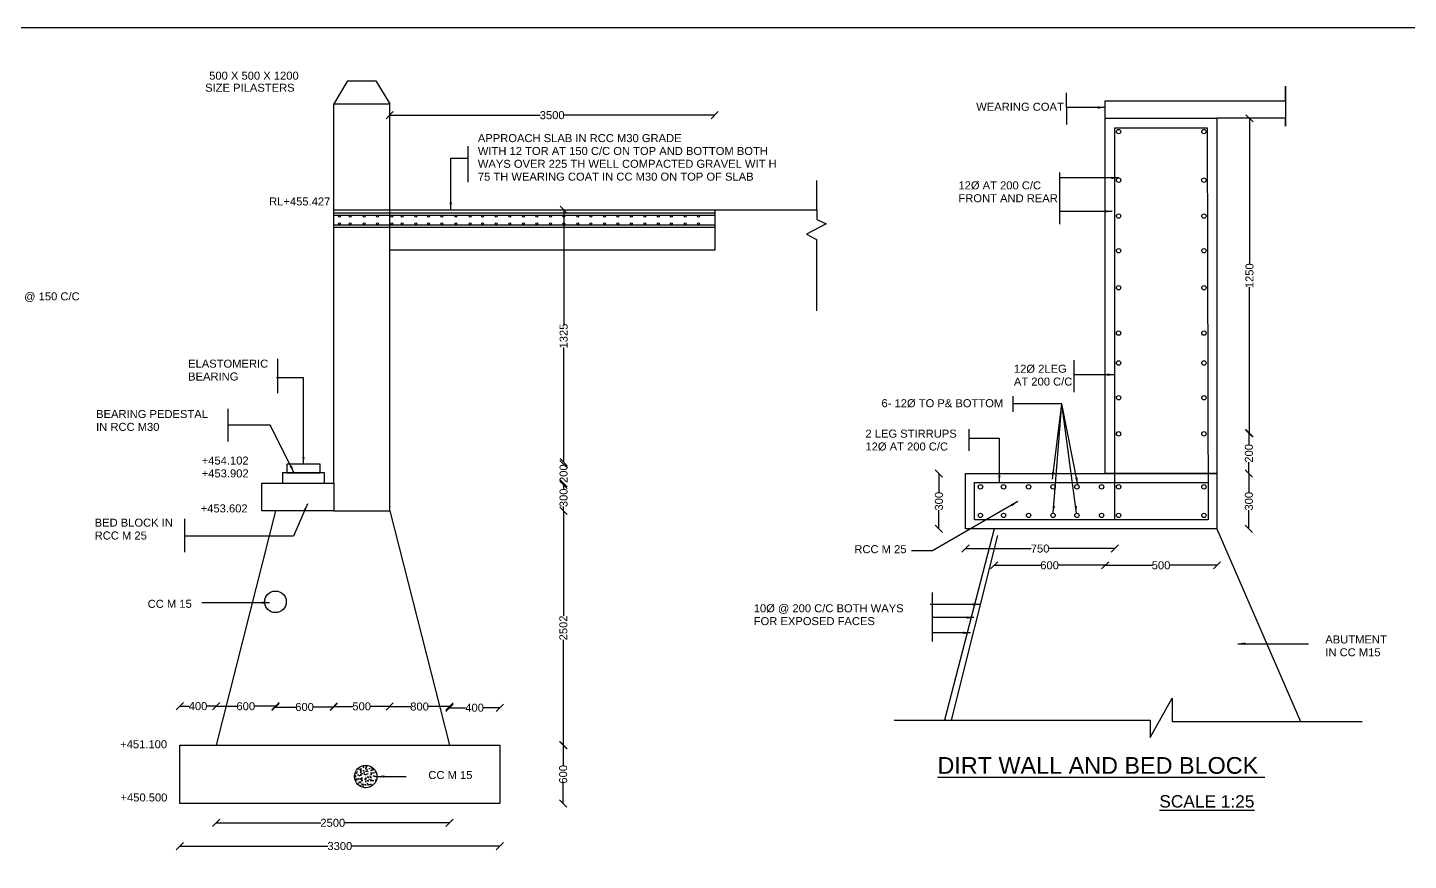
# Model space of a CAD drawing. Header units: millimetres. Extents: x -53245626 to -53218428, y 22137846 to 22155832.
# Drawn here: x -53233479 to -53223989, y 22150105 to 22155832 of the extents above; entities that cross this region are included whole.
import ezdxf

# ---------------------------------------------------------------- set-up
doc = ezdxf.new("R2010")
doc.units = ezdxf.units.MM
doc.header["$MEASUREMENT"] = 0
for name, color, linetype in [('DIMENSIONS', 7, 'Continuous'), ('DRAWING', 2, 'Continuous'), ('TEXT', 1, 'Continuous')]:
    doc.layers.add(name, color=color, linetype=linetype)
doc.styles.get("Standard").update_dxf_attribs({"font": 'arial.ttf', "height": 55})
doc.dimstyles.get("Standard").update_dxf_attribs({"dimtxt": 55, "dimasz": 50, "dimexe": 0.18, "dimexo": 0.0625, "dimgap": 0.09, "dimtad": 0, "dimdec": 0, "dimzin": 0, "dimdsep": 46, "dimtxsty": 'Standard', "dimblk": 'OBLIQUE', "dimcen": 0.09, "dimse1": 1, "dimse2": 1, "dimadec": 0, "dimazin": 0, "dimtfac": 1, "dimtdec": 0, "dimtofl": 0, "dimtmove": 0, "dimatfit": 3, "dimfxl": 1, "dimtolj": 1, "dimtzin": 0, "dimarcsym": 0})

# ---------------------------------------------------------------- blocks, each defined once
blk = doc.blocks.new('_Oblique')
at = {"color": 0, "linetype": 'ByBlock', "lineweight": -2}
blk.add_line((-0.5, -0.5), (0.5, 0.5), dxfattribs=at)
blk = doc.blocks.new('*D126')
at = {"layer": 'Defpoints', "color": 0, "transparency": 16777216}
for p in [(-53228756.7, 22155230), (-53230990.5, 22154579.7), (-53228756.7, 22154579.7)]:
    blk.add_point(p, dxfattribs=at)
at = {"layer": 'DIMENSIONS', "color": 0, "lineweight": -2, "transparency": 16777216}
for p, q in [((-53230990.5, 22155230), (-53229955.7, 22155230)), ((-53228756.7, 22155230), (-53229791.5, 22155230))]:
    blk.add_line(p, q, dxfattribs=at)
at = {"layer": 'DIMENSIONS', "color": 0, "lineweight": -2, "transparency": 16777216, "xscale": 50, "yscale": 50, "zscale": 50, "rotation": 180}
blk.add_blockref('_Oblique', (-53230990.5, 22155230), dxfattribs=at)
at = {"layer": 'DIMENSIONS', "color": 0, "lineweight": -2, "transparency": 16777216, "xscale": 50, "yscale": 50, "zscale": 50}
blk.add_blockref('_Oblique', (-53228756.7, 22155230), dxfattribs=at)
at = {"layer": 'DIMENSIONS', "color": 0, "transparency": 16777216, "insert": (-53229873.6, 22155230), "char_height": 55, "attachment_point": 5}
blk.add_mtext('\\A1;3500', dxfattribs=at)
blk = doc.blocks.new('*D127')
at = {"layer": 'Defpoints', "color": 0, "transparency": 16777216}
for p in [(-53229794, 22154579.7), (-53229794.5, 22152843), (-53229794, 22152843)]:
    blk.add_point(p, dxfattribs=at)
at = {"layer": 'DIMENSIONS', "color": 0, "lineweight": -2, "transparency": 16777216}
for p, q in [((-53229794.5, 22154579.7), (-53229794.5, 22153791.2)), ((-53229794.5, 22152843), (-53229794.5, 22153631.5))]:
    blk.add_line(p, q, dxfattribs=at)
at = {"layer": 'DIMENSIONS', "color": 0, "lineweight": -2, "transparency": 16777216, "xscale": 50, "yscale": 50, "zscale": 50}
for p, rotation in [((-53229794.5, 22154579.7), 90), ((-53229794.5, 22152843), 270)]:
    blk.add_blockref('_Oblique', p, dxfattribs=dict(at, rotation=rotation))
at = {"layer": 'DIMENSIONS', "color": 0, "transparency": 16777216, "insert": (-53229794.5, 22153711.3), "char_height": 55, "attachment_point": 5, "rotation": 90}
blk.add_mtext('\\A1;1325', dxfattribs=at)
blk = doc.blocks.new('*D128')
at = {"layer": 'Defpoints', "color": 0, "transparency": 16777216}
for p in [(-53231468.7, 22152830.2), (-53231468.7, 22152699.6), (-53229795, 22152699.6)]:
    blk.add_point(p, dxfattribs=at)
at = {"layer": 'DIMENSIONS', "color": 0, "lineweight": -2, "transparency": 16777216}
for p, q in [((-53229795, 22152830.2), (-53229795, 22152826.1)), ((-53229795, 22152699.6), (-53229795, 22152703.7))]:
    blk.add_line(p, q, dxfattribs=at)
at = {"layer": 'DIMENSIONS', "color": 0, "lineweight": -2, "transparency": 16777216, "xscale": 50, "yscale": 50, "zscale": 50}
for p, rotation in [((-53229795, 22152830.2), 90), ((-53229795, 22152699.6), 270)]:
    blk.add_blockref('_Oblique', p, dxfattribs=dict(at, rotation=rotation))
at = {"layer": 'DIMENSIONS', "color": 0, "transparency": 16777216, "insert": (-53229795, 22152764.9), "char_height": 55, "attachment_point": 5, "rotation": 90}
blk.add_mtext('\\A1;200', dxfattribs=at)
blk = doc.blocks.new('*D129')
at = {"layer": 'Defpoints', "color": 0, "transparency": 16777216}
for p in [(-53231439.4, 22152688.5), (-53231439.4, 22152509), (-53229795, 22152509)]:
    blk.add_point(p, dxfattribs=at)
at = {"layer": 'DIMENSIONS', "color": 0, "lineweight": -2, "transparency": 16777216}
for p, q in [((-53229795, 22152688.5), (-53229795, 22152659.5)), ((-53229795, 22152509), (-53229795, 22152538))]:
    blk.add_line(p, q, dxfattribs=at)
at = {"layer": 'DIMENSIONS', "color": 0, "lineweight": -2, "transparency": 16777216, "xscale": 50, "yscale": 50, "zscale": 50}
for p, rotation in [((-53229795, 22152688.5), 90), ((-53229795, 22152509), 270)]:
    blk.add_blockref('_Oblique', p, dxfattribs=dict(at, rotation=rotation))
at = {"layer": 'DIMENSIONS', "color": 0, "transparency": 16777216, "insert": (-53229795, 22152598.7), "char_height": 55, "attachment_point": 5, "rotation": 90}
blk.add_mtext('\\A1;300', dxfattribs=at)
blk = doc.blocks.new('*D130')
at = {"layer": 'Defpoints', "color": 0, "transparency": 16777216}
for p in [(-53230990.5, 22152509), (-53230990.5, 22150898.6), (-53229796.5, 22150898.6)]:
    blk.add_point(p, dxfattribs=at)
at = {"layer": 'DIMENSIONS', "color": 0, "lineweight": -2, "transparency": 16777216}
for p, q in [((-53229796.5, 22152509), (-53229796.5, 22151786.2)), ((-53229796.5, 22150898.6), (-53229796.5, 22151621.4))]:
    blk.add_line(p, q, dxfattribs=at)
at = {"layer": 'DIMENSIONS', "color": 0, "lineweight": -2, "transparency": 16777216, "xscale": 50, "yscale": 50, "zscale": 50}
for p, rotation in [((-53229796.5, 22152509), 90), ((-53229796.5, 22150898.6), 270)]:
    blk.add_blockref('_Oblique', p, dxfattribs=dict(at, rotation=rotation))
at = {"layer": 'DIMENSIONS', "color": 0, "transparency": 16777216, "insert": (-53229796.5, 22151703.8), "char_height": 55, "attachment_point": 5, "rotation": 90}
blk.add_mtext('\\A1;2502', dxfattribs=at)
blk = doc.blocks.new('*D131')
at = {"layer": 'Defpoints', "color": 0, "transparency": 16777216}
for p in [(-53230233.7, 22150898.6), (-53230233.7, 22150495.8), (-53229798, 22150495.8)]:
    blk.add_point(p, dxfattribs=at)
at = {"layer": 'DIMENSIONS', "color": 0, "lineweight": -2, "transparency": 16777216}
for p, q in [((-53229798, 22150898.6), (-53229798, 22150758.1)), ((-53229798, 22150495.8), (-53229798, 22150636.3))]:
    blk.add_line(p, q, dxfattribs=at)
at = {"layer": 'DIMENSIONS', "color": 0, "lineweight": -2, "transparency": 16777216, "xscale": 50, "yscale": 50, "zscale": 50}
for p, rotation in [((-53229798, 22150898.6), 90), ((-53229798, 22150495.8), 270)]:
    blk.add_blockref('_Oblique', p, dxfattribs=dict(at, rotation=rotation))
at = {"layer": 'DIMENSIONS', "color": 0, "transparency": 16777216, "insert": (-53229798, 22150697.2), "char_height": 55, "attachment_point": 5, "rotation": 90}
blk.add_mtext('\\A1;600', dxfattribs=at)
blk = doc.blocks.new('*D132')
at = {"layer": 'Defpoints', "color": 0, "transparency": 16777216}
for p in [(-53232183.3, 22150898.6), (-53230579.7, 22150898.6), (-53230579.7, 22150363.5)]:
    blk.add_point(p, dxfattribs=at)
at = {"layer": 'DIMENSIONS', "color": 0, "lineweight": -2, "transparency": 16777216}
for p, q in [((-53232183.3, 22150363.5), (-53231464.1, 22150363.5)), ((-53230579.7, 22150363.5), (-53231298.9, 22150363.5))]:
    blk.add_line(p, q, dxfattribs=at)
at = {"layer": 'DIMENSIONS', "color": 0, "lineweight": -2, "transparency": 16777216, "xscale": 50, "yscale": 50, "zscale": 50, "rotation": 180}
blk.add_blockref('_Oblique', (-53232183.3, 22150363.5), dxfattribs=at)
at = {"layer": 'DIMENSIONS', "color": 0, "lineweight": -2, "transparency": 16777216, "xscale": 50, "yscale": 50, "zscale": 50}
blk.add_blockref('_Oblique', (-53230579.7, 22150363.5), dxfattribs=at)
at = {"layer": 'DIMENSIONS', "color": 0, "transparency": 16777216, "insert": (-53231381.5, 22150363.5), "char_height": 55, "attachment_point": 5}
blk.add_mtext('\\A1;2500', dxfattribs=at)
blk = doc.blocks.new('*D133')
at = {"layer": 'Defpoints', "color": 0, "transparency": 16777216}
for p in [(-53232432.2, 22150495.8), (-53230233.7, 22150495.8), (-53230233.7, 22150203.5)]:
    blk.add_point(p, dxfattribs=at)
at = {"layer": 'DIMENSIONS', "color": 0, "lineweight": -2, "transparency": 16777216}
for p, q in [((-53232432.2, 22150203.5), (-53231415.1, 22150203.5)), ((-53230233.7, 22150203.5), (-53231250.9, 22150203.5))]:
    blk.add_line(p, q, dxfattribs=at)
at = {"layer": 'DIMENSIONS', "color": 0, "lineweight": -2, "transparency": 16777216, "xscale": 50, "yscale": 50, "zscale": 50, "rotation": 180}
blk.add_blockref('_Oblique', (-53232432.2, 22150203.5), dxfattribs=at)
at = {"layer": 'DIMENSIONS', "color": 0, "lineweight": -2, "transparency": 16777216, "xscale": 50, "yscale": 50, "zscale": 50}
blk.add_blockref('_Oblique', (-53230233.7, 22150203.5), dxfattribs=at)
at = {"layer": 'DIMENSIONS', "color": 0, "transparency": 16777216, "insert": (-53231333, 22150203.5), "char_height": 55, "attachment_point": 5}
blk.add_mtext('\\A1;3300', dxfattribs=at)
blk = doc.blocks.new('*D134')
at = {"layer": 'Defpoints', "color": 0, "transparency": 16777216}
for p in [(-53232183.3, 22151165.9), (-53232432.2, 22150898.6), (-53232183.3, 22150898.6)]:
    blk.add_point(p, dxfattribs=at)
at = {"layer": 'DIMENSIONS', "color": 0, "lineweight": -2, "transparency": 16777216}
for p, q in [((-53232432.2, 22151165.9), (-53232369.6, 22151165.9)), ((-53232183.3, 22151165.9), (-53232245.9, 22151165.9))]:
    blk.add_line(p, q, dxfattribs=at)
at = {"layer": 'DIMENSIONS', "color": 0, "lineweight": -2, "transparency": 16777216, "xscale": 50, "yscale": 50, "zscale": 50, "rotation": 180}
blk.add_blockref('_Oblique', (-53232432.2, 22151165.9), dxfattribs=at)
at = {"layer": 'DIMENSIONS', "color": 0, "lineweight": -2, "transparency": 16777216, "xscale": 50, "yscale": 50, "zscale": 50}
blk.add_blockref('_Oblique', (-53232183.3, 22151165.9), dxfattribs=at)
at = {"layer": 'DIMENSIONS', "color": 0, "transparency": 16777216, "insert": (-53232307.7, 22151165.9), "char_height": 55, "attachment_point": 5}
blk.add_mtext('\\A1;400', dxfattribs=at)
blk = doc.blocks.new('*D135')
at = {"layer": 'Defpoints', "color": 0, "transparency": 16777216}
for p in [(-53231775.7, 22152509), (-53231775.7, 22151165), (-53232183.3, 22150898.6)]:
    blk.add_point(p, dxfattribs=at)
at = {"layer": 'DIMENSIONS', "color": 0, "lineweight": -2, "transparency": 16777216}
for p, q in [((-53232183.3, 22151165), (-53232040.4, 22151165)), ((-53231775.7, 22151165), (-53231918.6, 22151165))]:
    blk.add_line(p, q, dxfattribs=at)
at = {"layer": 'DIMENSIONS', "color": 0, "lineweight": -2, "transparency": 16777216, "xscale": 50, "yscale": 50, "zscale": 50, "rotation": 180}
blk.add_blockref('_Oblique', (-53232183.3, 22151165), dxfattribs=at)
at = {"layer": 'DIMENSIONS', "color": 0, "lineweight": -2, "transparency": 16777216, "xscale": 50, "yscale": 50, "zscale": 50}
blk.add_blockref('_Oblique', (-53231775.7, 22151165), dxfattribs=at)
at = {"layer": 'DIMENSIONS', "color": 0, "transparency": 16777216, "insert": (-53231979.5, 22151165), "char_height": 55, "attachment_point": 5}
blk.add_mtext('\\A1;600', dxfattribs=at)
blk = doc.blocks.new('*D136')
at = {"layer": 'Defpoints', "color": 0, "transparency": 16777216}
for p in [(-53231775.7, 22152509), (-53231375.3, 22152509), (-53231375.3, 22151160.1)]:
    blk.add_point(p, dxfattribs=at)
at = {"layer": 'DIMENSIONS', "color": 0, "lineweight": -2, "transparency": 16777216}
for p, q in [((-53231775.7, 22151160.1), (-53231636.4, 22151160.1)), ((-53231375.3, 22151160.1), (-53231514.6, 22151160.1))]:
    blk.add_line(p, q, dxfattribs=at)
at = {"layer": 'DIMENSIONS', "color": 0, "lineweight": -2, "transparency": 16777216, "xscale": 50, "yscale": 50, "zscale": 50, "rotation": 180}
blk.add_blockref('_Oblique', (-53231775.7, 22151160.1), dxfattribs=at)
at = {"layer": 'DIMENSIONS', "color": 0, "lineweight": -2, "transparency": 16777216, "xscale": 50, "yscale": 50, "zscale": 50}
blk.add_blockref('_Oblique', (-53231375.3, 22151160.1), dxfattribs=at)
at = {"layer": 'DIMENSIONS', "color": 0, "transparency": 16777216, "insert": (-53231575.5, 22151160.1), "char_height": 55, "attachment_point": 5}
blk.add_mtext('\\A1;600', dxfattribs=at)
blk = doc.blocks.new('*D137')
at = {"layer": 'Defpoints', "color": 0, "transparency": 16777216}
for p in [(-53231375.3, 22152509), (-53230990.5, 22152509), (-53230990.5, 22151164.5)]:
    blk.add_point(p, dxfattribs=at)
at = {"layer": 'DIMENSIONS', "color": 0, "lineweight": -2, "transparency": 16777216}
for p, q in [((-53231375.3, 22151164.5), (-53231243.6, 22151164.5)), ((-53230990.5, 22151164.5), (-53231122.1, 22151164.5))]:
    blk.add_line(p, q, dxfattribs=at)
at = {"layer": 'DIMENSIONS', "color": 0, "lineweight": -2, "transparency": 16777216, "xscale": 50, "yscale": 50, "zscale": 50, "rotation": 180}
blk.add_blockref('_Oblique', (-53231375.3, 22151164.5), dxfattribs=at)
at = {"layer": 'DIMENSIONS', "color": 0, "lineweight": -2, "transparency": 16777216, "xscale": 50, "yscale": 50, "zscale": 50}
blk.add_blockref('_Oblique', (-53230990.5, 22151164.5), dxfattribs=at)
at = {"layer": 'DIMENSIONS', "color": 0, "transparency": 16777216, "insert": (-53231182.9, 22151164.5), "char_height": 55, "attachment_point": 5}
blk.add_mtext('\\A1;500', dxfattribs=at)
blk = doc.blocks.new('*D138')
at = {"layer": 'Defpoints', "color": 0, "transparency": 16777216}
for p in [(-53230990.5, 22152509), (-53230579.7, 22151163), (-53230579.7, 22150898.6)]:
    blk.add_point(p, dxfattribs=at)
at = {"layer": 'DIMENSIONS', "color": 0, "lineweight": -2, "transparency": 16777216}
for p, q in [((-53230990.5, 22151163), (-53230845.9, 22151163)), ((-53230579.7, 22151163), (-53230724.3, 22151163))]:
    blk.add_line(p, q, dxfattribs=at)
at = {"layer": 'DIMENSIONS', "color": 0, "lineweight": -2, "transparency": 16777216, "xscale": 50, "yscale": 50, "zscale": 50, "rotation": 180}
blk.add_blockref('_Oblique', (-53230990.5, 22151163), dxfattribs=at)
at = {"layer": 'DIMENSIONS', "color": 0, "lineweight": -2, "transparency": 16777216, "xscale": 50, "yscale": 50, "zscale": 50}
blk.add_blockref('_Oblique', (-53230579.7, 22151163), dxfattribs=at)
at = {"layer": 'DIMENSIONS', "color": 0, "transparency": 16777216, "insert": (-53230785.1, 22151163), "char_height": 55, "attachment_point": 5}
blk.add_mtext('\\A1;800', dxfattribs=at)
blk = doc.blocks.new('*D139')
at = {"layer": 'Defpoints', "color": 0, "transparency": 16777216}
for p in [(-53230233.7, 22151155), (-53230579.7, 22150898.6), (-53230233.7, 22150898.6)]:
    blk.add_point(p, dxfattribs=at)
at = {"layer": 'DIMENSIONS', "color": 0, "lineweight": -2, "transparency": 16777216}
for p, q in [((-53230579.7, 22151155), (-53230468.6, 22151155)), ((-53230233.7, 22151155), (-53230344.9, 22151155))]:
    blk.add_line(p, q, dxfattribs=at)
at = {"layer": 'DIMENSIONS', "color": 0, "lineweight": -2, "transparency": 16777216, "xscale": 50, "yscale": 50, "zscale": 50, "rotation": 180}
blk.add_blockref('_Oblique', (-53230579.7, 22151155), dxfattribs=at)
at = {"layer": 'DIMENSIONS', "color": 0, "lineweight": -2, "transparency": 16777216, "xscale": 50, "yscale": 50, "zscale": 50}
blk.add_blockref('_Oblique', (-53230233.7, 22151155), dxfattribs=at)
at = {"layer": 'DIMENSIONS', "color": 0, "transparency": 16777216, "insert": (-53230406.7, 22151155), "char_height": 55, "attachment_point": 5}
blk.add_mtext('\\A1;400', dxfattribs=at)
blk = doc.blocks.new('*D140')
at = {"layer": 'Defpoints', "color": 0, "transparency": 16777216}
for p in [(-53227033, 22152575.3), (-53226006.9, 22152575.3), (-53226006.9, 22152249.5)]:
    blk.add_point(p, dxfattribs=at)
at = {"layer": 'DIMENSIONS', "color": 0, "lineweight": -2, "transparency": 16777216}
for p, q in [((-53227033, 22152249.5), (-53226580.5, 22152249.5)), ((-53226006.9, 22152249.5), (-53226459.4, 22152249.5))]:
    blk.add_line(p, q, dxfattribs=at)
at = {"layer": 'DIMENSIONS', "color": 0, "lineweight": -2, "transparency": 16777216, "xscale": 50, "yscale": 50, "zscale": 50, "rotation": 180}
blk.add_blockref('_Oblique', (-53227033, 22152249.5), dxfattribs=at)
at = {"layer": 'DIMENSIONS', "color": 0, "lineweight": -2, "transparency": 16777216, "xscale": 50, "yscale": 50, "zscale": 50}
blk.add_blockref('_Oblique', (-53226006.9, 22152249.5), dxfattribs=at)
at = {"layer": 'DIMENSIONS', "color": 0, "transparency": 16777216, "insert": (-53226519.9, 22152249.5), "char_height": 55, "attachment_point": 5}
blk.add_mtext('\\A1;750', dxfattribs=at)
blk = doc.blocks.new('*D141')
at = {"layer": 'Defpoints', "color": 0, "transparency": 16777216}
for p in [(-53227033, 22152765.7), (-53227215.5, 22152384.9), (-53227033, 22152384.9)]:
    blk.add_point(p, dxfattribs=at)
at = {"layer": 'DIMENSIONS', "color": 0, "lineweight": -2, "transparency": 16777216}
for p, q in [((-53227215.5, 22152765.7), (-53227215.5, 22152636.1)), ((-53227215.5, 22152384.9), (-53227215.5, 22152514.6))]:
    blk.add_line(p, q, dxfattribs=at)
at = {"layer": 'DIMENSIONS', "color": 0, "lineweight": -2, "transparency": 16777216, "xscale": 50, "yscale": 50, "zscale": 50}
for p, rotation in [((-53227215.5, 22152765.7), 90), ((-53227215.5, 22152384.9), 270)]:
    blk.add_blockref('_Oblique', p, dxfattribs=dict(at, rotation=rotation))
at = {"layer": 'DIMENSIONS', "color": 0, "transparency": 16777216, "insert": (-53227215.5, 22152575.3), "char_height": 55, "attachment_point": 5, "rotation": 90}
blk.add_mtext('\\A1;300', dxfattribs=at)
blk = doc.blocks.new('*D142')
at = {"layer": 'Defpoints', "color": 0, "transparency": 16777216}
for p in [(-53225304.3, 22152765.7), (-53225304.3, 22152384.9), (-53225085, 22152384.9)]:
    blk.add_point(p, dxfattribs=at)
at = {"layer": 'DIMENSIONS', "color": 0, "lineweight": -2, "transparency": 16777216}
for p, q in [((-53225085, 22152765.7), (-53225085, 22152636.1)), ((-53225085, 22152384.9), (-53225085, 22152514.6))]:
    blk.add_line(p, q, dxfattribs=at)
at = {"layer": 'DIMENSIONS', "color": 0, "lineweight": -2, "transparency": 16777216, "xscale": 50, "yscale": 50, "zscale": 50}
for p, rotation in [((-53225085, 22152765.7), 90), ((-53225085, 22152384.9), 270)]:
    blk.add_blockref('_Oblique', p, dxfattribs=dict(at, rotation=rotation))
at = {"layer": 'DIMENSIONS', "color": 0, "transparency": 16777216, "insert": (-53225085, 22152575.3), "char_height": 55, "attachment_point": 5, "rotation": 90}
blk.add_mtext('\\A1;300', dxfattribs=at)
blk = doc.blocks.new('*D143')
at = {"layer": 'Defpoints', "color": 0, "transparency": 16777216}
for p in [(-53225304.3, 22153043), (-53225085, 22153043), (-53225304.3, 22152765.7)]:
    blk.add_point(p, dxfattribs=at)
at = {"layer": 'DIMENSIONS', "color": 0, "lineweight": -2, "transparency": 16777216}
for p, q in [((-53225085, 22153043), (-53225085, 22152965.6)), ((-53225085, 22152765.7), (-53225085, 22152843.1))]:
    blk.add_line(p, q, dxfattribs=at)
at = {"layer": 'DIMENSIONS', "color": 0, "lineweight": -2, "transparency": 16777216, "xscale": 50, "yscale": 50, "zscale": 50}
for p, rotation in [((-53225085, 22153043), 90), ((-53225085, 22152765.7), 270)]:
    blk.add_blockref('_Oblique', p, dxfattribs=dict(at, rotation=rotation))
at = {"layer": 'DIMENSIONS', "color": 0, "transparency": 16777216, "insert": (-53225085, 22152904.4), "char_height": 55, "attachment_point": 5, "rotation": 90}
blk.add_mtext('\\A1;200', dxfattribs=at)
blk = doc.blocks.new('*D144')
at = {"layer": 'Defpoints', "color": 0, "transparency": 16777216}
for p in [(-53225304.3, 22155208.6), (-53225080.8, 22155208.6), (-53225304.3, 22153043)]:
    blk.add_point(p, dxfattribs=at)
at = {"layer": 'DIMENSIONS', "color": 0, "lineweight": -2, "transparency": 16777216}
for p, q in [((-53225080.8, 22155208.6), (-53225080.8, 22154205.3)), ((-53225080.8, 22153043), (-53225080.8, 22154046.3))]:
    blk.add_line(p, q, dxfattribs=at)
at = {"layer": 'DIMENSIONS', "color": 0, "lineweight": -2, "transparency": 16777216, "xscale": 50, "yscale": 50, "zscale": 50}
for p, rotation in [((-53225080.8, 22155208.6), 90), ((-53225080.8, 22153043), 270)]:
    blk.add_blockref('_Oblique', p, dxfattribs=dict(at, rotation=rotation))
at = {"layer": 'DIMENSIONS', "color": 0, "transparency": 16777216, "insert": (-53225080.8, 22154125.8), "char_height": 55, "attachment_point": 5, "rotation": 90}
blk.add_mtext('\\A1;1250', dxfattribs=at)
blk = doc.blocks.new('*D145')
at = {"layer": 'Defpoints', "color": 0, "transparency": 16777216}
for p in [(-53226073.3, 22152765.7), (-53226836.5, 22152384.9), (-53226073.3, 22152134.5)]:
    blk.add_point(p, dxfattribs=at)
at = {"layer": 'DIMENSIONS', "color": 0, "lineweight": -2, "transparency": 16777216}
for p, q in [((-53226836.5, 22152134.5), (-53226515.8, 22152134.5)), ((-53226073.3, 22152134.5), (-53226394, 22152134.5))]:
    blk.add_line(p, q, dxfattribs=at)
at = {"layer": 'DIMENSIONS', "color": 0, "lineweight": -2, "transparency": 16777216, "xscale": 50, "yscale": 50, "zscale": 50, "rotation": 180}
blk.add_blockref('_Oblique', (-53226836.5, 22152134.5), dxfattribs=at)
at = {"layer": 'DIMENSIONS', "color": 0, "lineweight": -2, "transparency": 16777216, "xscale": 50, "yscale": 50, "zscale": 50}
blk.add_blockref('_Oblique', (-53226073.3, 22152134.5), dxfattribs=at)
at = {"layer": 'DIMENSIONS', "color": 0, "transparency": 16777216, "insert": (-53226454.9, 22152134.5), "char_height": 55, "attachment_point": 5}
blk.add_mtext('\\A1;600', dxfattribs=at)
blk = doc.blocks.new('*D146')
at = {"layer": 'Defpoints', "color": 0, "transparency": 16777216}
for p in [(-53226073.3, 22152765.7), (-53225304.3, 22152765.7), (-53225304.3, 22152134.5)]:
    blk.add_point(p, dxfattribs=at)
at = {"layer": 'DIMENSIONS', "color": 0, "lineweight": -2, "transparency": 16777216}
for p, q in [((-53226073.3, 22152134.5), (-53225749.6, 22152134.5)), ((-53225304.3, 22152134.5), (-53225628, 22152134.5))]:
    blk.add_line(p, q, dxfattribs=at)
at = {"layer": 'DIMENSIONS', "color": 0, "lineweight": -2, "transparency": 16777216, "xscale": 50, "yscale": 50, "zscale": 50, "rotation": 180}
blk.add_blockref('_Oblique', (-53226073.3, 22152134.5), dxfattribs=at)
at = {"layer": 'DIMENSIONS', "color": 0, "lineweight": -2, "transparency": 16777216, "xscale": 50, "yscale": 50, "zscale": 50}
blk.add_blockref('_Oblique', (-53225304.3, 22152134.5), dxfattribs=at)
at = {"layer": 'DIMENSIONS', "color": 0, "transparency": 16777216, "insert": (-53225688.8, 22152134.5), "char_height": 55, "attachment_point": 5}
blk.add_mtext('\\A1;500', dxfattribs=at)

msp = doc.modelspace()

# ---------------------------------------------------------------- hatches: boundary and pattern name
at = {"layer": 'DIMENSIONS'}
h = msp.add_hatch(dxfattribs=at)
h.set_pattern_fill('AR-CONC', color=0, scale=7, style=0)
h.set_pattern_definition([(50, (0, 0), (50.208212782, -4.39264945), [5.25, -57.75]), (355, (0, 0), (-9.712593353, 52.65344936), [4.2, -46.2]), (100.4514, (4.184, -0.366), (40.49565672, 48.260767944), [4.4618133, -49.07994784]), (46.1842, (0, 14), (74.706873404, -11.586331), [7.875, -86.625]), (96.6356, (6.226, 13.034), (65.42638939, 68.18825096), [6.69272016, -73.61991]), (351.1842, (0, 14), (65.42633616, 68.18830206), [6.3, -69.3]), (21, (7, 10.5), (41.783493648, -28.183322347), [5.25, -57.75]), (326, (7, 10.5), (17.032073235, 50.760503153), [4.2, -46.2]), (71.4514, (10.48, 8.15), (58.815584, 22.57713477), [4.4618133, -49.07994784]), (37.5, (0, 0), (0.851189872, 23.302569768), [0, -45.64, 0, -46.9, 0, -46.375]), (7.5, (0, 0), (18.414867621, 27.608819832), [0, -26.74, 0, -44.59, 0, -17.675]), (327.5, (-15.61, 0), (37.367570532, -1.5788410214), [0, -17.5, 0, -54.6, 0, -72.45]), (317.5, (-22.61, 0), (40.823031854, 7.007348763), [0, -22.75, 0, -36.26, 0, -51.45])])
edge = h.paths.add_edge_path()
edge.add_arc((-53231155, 22150682), 77, 0, 360)

# ---------------------------------------------------------------- linework, layer by layer
at = {"layer": 'DIMENSIONS', "color": 0}
msp.add_lwpolyline([(-53218449.6, 22137845.5), (-53245626, 22137845.5), (-53245626, 22155832.5), (-53218449.6, 22155832.5)], close=True, dxfattribs=at)
for points in [[(-53226339, 22155283), (-53226339, 22155384.5)], [(-53226339, 22155283), (-53226339, 22155165.5)], [(-53230453, 22155016.5), (-53230453, 22154770.5)], [(-53226387, 22154835.5), (-53226387, 22154481)], [(-53231761, 22153553.5), (-53231761, 22153319.5)], [(-53226288, 22153545), (-53226288, 22153325)], [(-53226708.5, 22153297.5), (-53226708.5, 22153190)], [(-53232102.5, 22153210), (-53232102.5, 22152987)], [(-53227009, 22153071.5), (-53227009, 22152922.5)], [(-53232400.5, 22152455), (-53232400.5, 22152224.5)], [(-53227262, 22151948.5), (-53227262, 22151611.5)]]:
    msp.add_lwpolyline(points, dxfattribs=at)
for centre, radius in [((-53231775.5, 22151883.5), 74), ((-53231155, 22150682), 77)]:
    msp.add_circle(centre, radius, dxfattribs=at)
at = {"layer": 'DRAWING', "color": 0}
for points in [[(-53231280.2, 22155467.3), (-53231375.3, 22155308.4)], [(-53231280.2, 22155467.3), (-53231085.5, 22155467.3)], [(-53231085.5, 22155467.3), (-53230990.5, 22155308.4)], [(-53226073.3, 22155208.6), (-53226073.3, 22155328), (-53224833, 22155328), (-53224833, 22155430), (-53224833, 22155155.5), (-53224833, 22155208.6), (-53225304.3, 22155208.6)], [(-53231375.3, 22152699.6), (-53231375.3, 22155308.4)], [(-53231375.3, 22155308.4), (-53230990.5, 22155308.4)], [(-53230990.5, 22152509), (-53230990.5, 22155308.4)], [(-53231375.3, 22154579.7), (-53228053.9, 22154579.7), (-53228053.9, 22154782.1)], [(-53231375.3, 22154557.8), (-53228756.7, 22154557.8)], [(-53228756.7, 22154579.7), (-53228756.7, 22154301.6)], [(-53228053.9, 22154579.7), (-53228053.9, 22154512), (-53227990.8, 22154481.9), (-53228124.9, 22154412.5), (-53228056.5, 22154375.3), (-53228056.5, 22153885.6)], [(-53231375.3, 22154543), (-53228756.7, 22154543)], [(-53231375.3, 22154476.6), (-53228756.7, 22154476.6)], [(-53231375.3, 22154459.1), (-53228756.7, 22154459.1)], [(-53228756.7, 22154301.6), (-53230990.5, 22154301.6)], [(-53231775.7, 22152509), (-53232183.3, 22150898.6)], [(-53231375.3, 22152509), (-53230990.5, 22152509)], [(-53230990.5, 22152509), (-53230579.7, 22150898.6)], [(-53226836.5, 22152384.9), (-53227176.2, 22151069.3)], [(-53225304.3, 22152384.9), (-53224729.6, 22151061.4)], [(-53226813.1, 22152339.6), (-53227131.4, 22151069.3)], [(-53227524, 22151069.3), (-53225764, 22151069.3), (-53225764, 22150950), (-53225611.3, 22151220.2), (-53225611.3, 22151061.4), (-53224306.5, 22151061.4)]]:
    msp.add_lwpolyline(points, dxfattribs=at)
for points in [[(-53225304.3, 22152765.7), (-53226073.3, 22152765.7), (-53226073.3, 22155208.6), (-53225304.3, 22155208.6)], [(-53225366.1, 22152446.7), (-53226006.9, 22152446.7), (-53226006.9, 22155142.2), (-53225370.7, 22155142.2)], [(-53231726.8, 22152699.6), (-53231439.4, 22152699.6), (-53231439.4, 22152771.6), (-53231726.8, 22152771.6)], [(-53231697.5, 22152771.6), (-53231468.7, 22152771.6), (-53231468.7, 22152830.2), (-53231697.5, 22152830.2)], [(-53227033, 22152765.7), (-53225304.3, 22152765.7), (-53225304.3, 22152384.9), (-53227033, 22152384.9)], [(-53231870.1, 22152699.6), (-53231375.3, 22152699.6), (-53231375.3, 22152509), (-53231870.1, 22152509)], [(-53226971.3, 22152704), (-53225366.1, 22152704), (-53225366.1, 22152446.7), (-53226971.3, 22152446.7)], [(-53232432.2, 22150898.6), (-53230233.7, 22150898.6), (-53230233.7, 22150495.8), (-53232432.2, 22150495.8)]]:
    msp.add_lwpolyline(points, close=True, dxfattribs=at)
for centre, radius in [((-53225980.3, 22155117), 15.1), ((-53225394, 22155117), 15.1), ((-53225980.3, 22154783.2), 15.1), ((-53225394, 22154783.2), 15.1), ((-53225980.3, 22154536.1), 15.1), ((-53225394, 22154536.1), 15.1), ((-53231335.7, 22154535.1), 6.67), ((-53231335.7, 22154483.8), 6.67), ((-53231262.2, 22154535.1), 6.67), ((-53231262.2, 22154483.8), 6.67), ((-53231165.9, 22154535.1), 6.67), ((-53231165.9, 22154483.8), 6.67), ((-53231074.6, 22154535.1), 6.67), ((-53231074.6, 22154483.8), 6.67), ((-53230975.9, 22154535.1), 6.67), ((-53230975.9, 22154483.8), 6.67), ((-53230904.7, 22154535.1), 6.67), ((-53230904.7, 22154483.8), 6.67), ((-53230811.5, 22154535.1), 6.67), ((-53230811.5, 22154483.8), 6.67), ((-53230723.2, 22154535.1), 6.67), ((-53230723.2, 22154483.8), 6.67), ((-53230631.3, 22154535.1), 6.67), ((-53230631.3, 22154483.8), 6.67), ((-53230534.8, 22154535.1), 6.67), ((-53230534.8, 22154483.8), 6.67), ((-53230437.3, 22154535.1), 6.67), ((-53230437.3, 22154483.8), 6.67), ((-53230351.5, 22154535.1), 6.67), ((-53230351.5, 22154483.8), 6.67), ((-53230259, 22154535.1), 6.67), ((-53230259, 22154483.8), 6.67), ((-53230165.6, 22154535.1), 6.67), ((-53230165.6, 22154483.8), 6.67), ((-53230071.2, 22154535.1), 6.67), ((-53230071.2, 22154483.8), 6.67), ((-53229979.2, 22154535.1), 6.67), ((-53229979.2, 22154483.8), 6.67), ((-53229884.2, 22154535.1), 6.67), ((-53229884.2, 22154483.8), 6.67), ((-53229792.6, 22154535.1), 6.67), ((-53229792.6, 22154483.8), 6.67), ((-53229698.2, 22154535.1), 6.67), ((-53229698.2, 22154483.8), 6.67), ((-53229608.1, 22154535.1), 6.67), ((-53229608.1, 22154483.8), 6.67), ((-53229513.7, 22154535.1), 6.67), ((-53229513.7, 22154483.8), 6.67), ((-53229421.6, 22154535.1), 6.67), ((-53229421.6, 22154483.8), 6.67), ((-53229329.6, 22154535.1), 6.67), ((-53229329.6, 22154483.8), 6.67), ((-53229237.1, 22154535.1), 6.67), ((-53229237.1, 22154483.8), 6.67), ((-53229143.9, 22154535.1), 6.67), ((-53229143.9, 22154483.8), 6.67), ((-53229054.7, 22154535.1), 6.67), ((-53229054.7, 22154483.8), 6.67), ((-53228960.4, 22154535.1), 6.67), ((-53228960.4, 22154483.8), 6.67), ((-53228867.8, 22154535.1), 6.67), ((-53228867.8, 22154483.8), 6.67), ((-53225980.3, 22154298), 15.1), ((-53225394, 22154298), 15.1), ((-53225980.3, 22154043.6), 15.1), ((-53225394, 22154043.6), 15.1), ((-53225980.3, 22153731.3), 15.1), ((-53225394, 22153731.3), 15.1), ((-53225980.3, 22153525.8), 15.1), ((-53225394, 22153525.8), 15.1), ((-53225980.3, 22153286.9), 15.1), ((-53225394, 22153286.9), 15.1), ((-53225980.3, 22153038.6), 15.1), ((-53225394, 22153038.6), 15.1), ((-53226930.1, 22152674.3), 15.1), ((-53226771, 22152674.3), 15.1), ((-53226599.1, 22152674.3), 15.1), ((-53226431, 22152674.3), 15.1), ((-53226266.8, 22152674.3), 15.1), ((-53226097.5, 22152674.3), 15.1), ((-53225980.3, 22152674.3), 15.1), ((-53225394, 22152674.3), 15.1), ((-53226930.1, 22152477.5), 15.1), ((-53226771, 22152477.5), 15.1), ((-53226599.1, 22152477.5), 15.1), ((-53226431, 22152477.5), 15.1), ((-53226266.8, 22152477.5), 15.1), ((-53226097.5, 22152477.5), 15.1), ((-53225980.3, 22152477.5), 15.1), ((-53225394, 22152477.5), 15.1)]:
    msp.add_circle(centre, radius, dxfattribs=at)

# ---------------------------------------------------------------- texts
at = {"layer": 'TEXT', "color": 0}
for s, height, p in [('500 X 500 X 1200 ', 55, (-53232230.9, 22155474.4)), ('SIZE PILASTERS', 55, (-53232258.6, 22155391.5)), ('WEARING COAT ', 55, (-53226959, 22155260.5)), ('APPROACH SLAB IN RCC M30 GRADE', 55, (-53230384.3, 22155045)), ('WITH 12 TOR AT 150 C/C ON TOP AND BOTTOM BOTH ', 55, (-53230384.3, 22154956.6)), ('WAYS OVER 225 TH WELL COMPACTED GRAVEL WIT H', 55, (-53230384.3, 22154868.3)), ('75 TH WEARING COAT IN CC M30 ON TOP OF SLAB ', 55, (-53230384.3, 22154779.9)), ('12Ø AT 200 C/C', 55, (-53227081.3, 22154719.9)), ('RL+455.427', 55, (-53231819, 22154609.5)), ('FRONT AND REAR ', 55, (-53227081.3, 22154631.5)), ('4 LEGGED STRP-12Ø @ 150 C/C', 55, (-53234305, 22153956.7)), ('ELASTOMERIC', 55, (-53232375.9, 22153493.9)), ('12Ø 2LEG', 55, (-53226700, 22153459)), ('BEARING ', 55, (-53232375.9, 22153405.5)), ('AT 200 C/C ', 55, (-53226700, 22153370.6)), ('6- 12Ø TO P& BOTTOM', 55, (-53227610.3, 22153221.9)), ('BEARING PEDESTAL', 55, (-53233008.1, 22153147.6)), ('IN RCC M30 ', 55, (-53233008.1, 22153059.2)), ('2 LEG STIRRUPS ', 55, (-53227720.5, 22153012.5)), ('12Ø AT 200 C/C ', 55, (-53227720.5, 22152924.2)), ('+454.102', 55, (-53232282.4, 22152827.5)), ('+453.902', 55, (-53232282.4, 22152739.2)), ('+453.602', 55, (-53232289.4, 22152498.4)), ('BED BLOCK IN ', 55, (-53233018.1, 22152400.4)), ('RCC M 25', 55, (-53233018.1, 22152312)), ('RCC M 25', 55, (-53227796.9, 22152218)), ('CC M 15', 55, (-53232653.6, 22151842.2)), ('10Ø @ 200 C/C BOTH WAYS ', 55, (-53228488.2, 22151811.7)), ('FOR EXPOSED FACES ', 55, (-53228488.2, 22151723.3)), ('ABUTMENT ', 55, (-53224559.9, 22151597.2)), ('IN CC M15 ', 55, (-53224559.9, 22151508.9)), ('+451.100', 55, (-53232842.8, 22150876.5)), ('%%UDIRT WALL AND BED BLOCK ', 115, (-53227225.6, 22150700.8)), ('CC M 15', 55, (-53230724.7, 22150664.8)), ('+450.500', 55, (-53232840.6, 22150510.6)), ('%%USCALE 1:25', 85, (-53225700.5, 22150468.8))]:
    msp.add_text(s, height=height, dxfattribs=at).set_placement(p)

# ---------------------------------------------------------------- dimensions: what is measured, and where the dimension line sits
at = {"layer": 'DIMENSIONS', "color": 0}
for base, p1, p2, text, picture, middle in [((-53228756.7, 22155230), (-53230990.5, 22154579.7), (-53228756.7, 22154579.7), '3500', '*D126', (-53229873.6, 22155230)), ((-53226073.3, 22152134.5), (-53226836.5, 22152384.9), (-53226073.3, 22152765.7), '600', '*D145', (-53226454.9, 22152134.5)), ((-53225304.3, 22152134.5), (-53226073.3, 22152765.7), (-53225304.3, 22152765.7), '500', '*D146', (-53225688.8, 22152134.5)), ((-53226006.9, 22152249.5), (-53227033, 22152575.3), (-53226006.9, 22152575.3), '750', '*D140', (-53226519.9, 22152249.5)), ((-53231375.3, 22151160.1), (-53231775.7, 22152509), (-53231375.3, 22152509), '600', '*D136', (-53231575.5, 22151160.1)), ((-53230990.5, 22151164.5), (-53231375.3, 22152509), (-53230990.5, 22152509), '500', '*D137', (-53231182.9, 22151164.5)), ((-53230579.7, 22151163), (-53230990.5, 22152509), (-53230579.7, 22150898.6), '800', '*D138', (-53230785.1, 22151163)), ((-53232183.3, 22151165.9), (-53232432.2, 22150898.6), (-53232183.3, 22150898.6), '400', '*D134', (-53232307.7, 22151165.9)), ((-53230233.7, 22151155), (-53230579.7, 22150898.6), (-53230233.7, 22150898.6), '400', '*D139', (-53230406.7, 22151155)), ((-53230579.7, 22150363.5), (-53232183.3, 22150898.6), (-53230579.7, 22150898.6), '2500', '*D132', (-53231381.5, 22150363.5)), ((-53230233.7, 22150203.5), (-53232432.2, 22150495.8), (-53230233.7, 22150495.8), '3300', '*D133', (-53231333, 22150203.5))]:
    dim = msp.add_linear_dim(base=base, p1=p1, p2=p2, text=text, dimstyle='Standard', dxfattribs=at)
    dim.commit()
    dim.dimension.update_dxf_attribs({"geometry": picture, "text_midpoint": middle})
for base, p1, p2, text, picture, middle in [((-53225080.8, 22155208.6), (-53225304.3, 22153043), (-53225304.3, 22155208.6), '1250', '*D144', (-53225080.8, 22154125.8)), ((-53229794.5, 22152843), (-53229794, 22154579.7), (-53229794, 22152843), '1325', '*D127', (-53229794.5, 22153711.3)), ((-53225085, 22153043), (-53225304.3, 22152765.7), (-53225304.3, 22153043), '200', '*D143', (-53225085, 22152904.4)), ((-53229795, 22152699.6), (-53231468.7, 22152830.2), (-53231468.7, 22152699.6), '200', '*D128', (-53229795, 22152764.9)), ((-53227215.5, 22152384.9), (-53227033, 22152765.7), (-53227033, 22152384.9), '300', '*D141', (-53227215.5, 22152575.3)), ((-53225085, 22152384.9), (-53225304.3, 22152765.7), (-53225304.3, 22152384.9), '300', '*D142', (-53225085, 22152575.3)), ((-53229795, 22152509), (-53231439.4, 22152688.5), (-53231439.4, 22152509), '300', '*D129', (-53229795, 22152598.7)), ((-53229796.5, 22150898.6), (-53230990.5, 22152509), (-53230990.5, 22150898.6), '2502', '*D130', (-53229796.5, 22151703.8)), ((-53229798, 22150495.8), (-53230233.7, 22150898.6), (-53230233.7, 22150495.8), '600', '*D131', (-53229798, 22150697.2))]:
    dim = msp.add_linear_dim(base=base, p1=p1, p2=p2, angle=90, text=text, dimstyle='Standard', dxfattribs=at)
    dim.commit()
    dim.dimension.update_dxf_attribs({"geometry": picture, "text_midpoint": middle})
dim = msp.add_linear_dim(base=(-53231775.7, 22151165), p1=(-53232183.3, 22150898.6), p2=(-53231775.7, 22152509), text='600', dimstyle='Standard', dxfattribs=at)
dim.commit()
dim.dimension.update_dxf_attribs({"geometry": '*D135', "text_midpoint": (-53231979.5, 22151165), "dimtype": 160})

# ---------------------------------------------------------------- leaders
for points in [[(-53226073.3, 22155283), (-53226339, 22155283)], [(-53230571, 22154579.7), (-53230571, 22154934), (-53230457.5, 22154934)], [(-53225980.3, 22154798.3), (-53226387, 22154798.3)], [(-53226025.5, 22154568.5), (-53226387, 22154568.5)], [(-53231583.1, 22152830.2), (-53231583.1, 22153423.5), (-53231768, 22153423.5)], [(-53226006.9, 22153445.5), (-53226288, 22153445.5)], [(-53226260.9, 22152688.2), (-53226370.5, 22153245), (-53226710.5, 22153245)], [(-53226436, 22152726), (-53226370.5, 22153245)], [(-53226429.8, 22152492.6), (-53226370.5, 22153245)], [(-53226268.8, 22152492.5), (-53226370.5, 22153245)], [(-53231647, 22152771.6), (-53231811, 22153098.5), (-53232104.5, 22153098.5)], [(-53226800, 22152704), (-53226800, 22153006.5), (-53227009, 22153006.5)], [(-53231555, 22152556.5), (-53231651, 22152334.5), (-53232400.5, 22152334.5)], [(-53226672.5, 22152573.5), (-53227260, 22152234), (-53227403, 22152234)], [(-53231816.5, 22151877.5), (-53232281.5, 22151877.5)], [(-53226931.9, 22151865.5), (-53227276, 22151865.5)], [(-53226974.5, 22151775), (-53227262, 22151775)], [(-53226998.5, 22151670), (-53227262, 22151670)], [(-53225160.5, 22151595.5), (-53224674.5, 22151595.5)], [(-53231078, 22150682), (-53230877.5, 22150682)]]:
    msp.add_leader(points, dimstyle='Standard', override={"dimgap": 0.09, "dimtad": 0}, dxfattribs=at)

doc.saveas('drawing.dxf')
